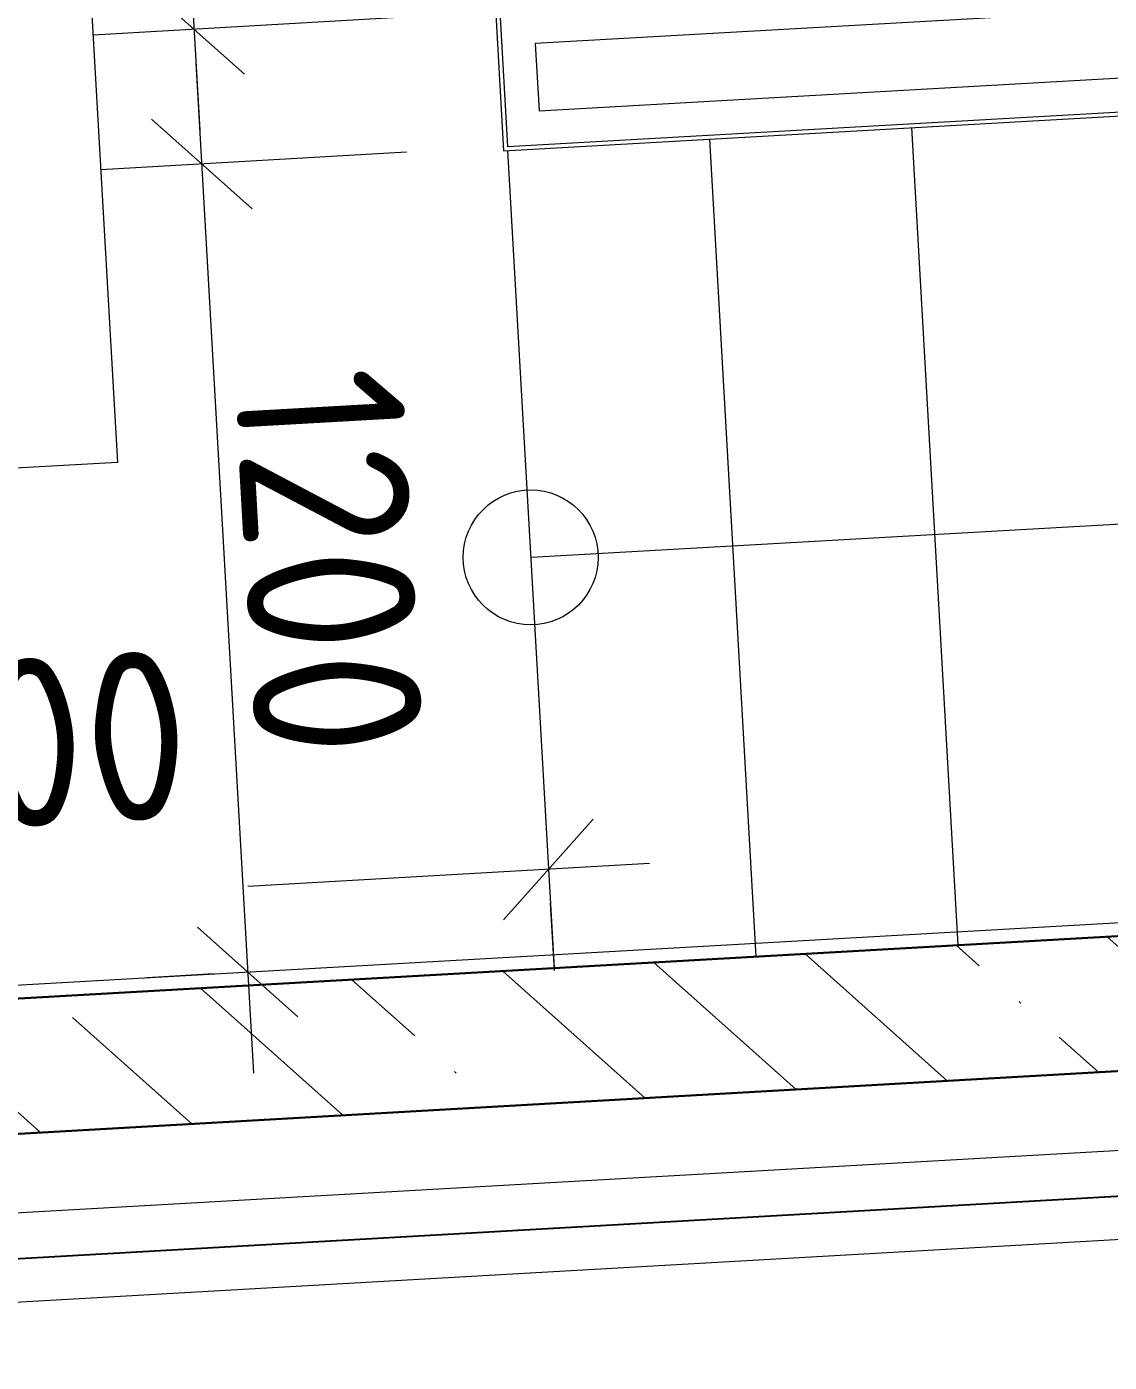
# Model space of a CAD drawing. Header units: millimetres. Extents: x 107713.5 to 107732.8, y 110818.3 to 110848.6.
# Drawn here: x 107718.316 to 107719.922, y 110825.3 to 110827.28 of the extents above; entities that cross this region are included whole.
import ezdxf

# ---------------------------------------------------------------- set-up
doc = ezdxf.new("R2010")
doc.units = ezdxf.units.MM
doc.header["$PDMODE"] = 35
doc.header["$PDSIZE"] = 0.001
doc.linetypes.add('CENTER', pattern=[20, 15, -1.7, 1.6, -1.7])
doc.layers.get('Defpoints').update_dxf_attribs({"color": 253})
for name, color, linetype, lineweight in [('Высотные отметки', 7, 'Continuous', 9), ('Размеры', 7, 'Continuous', 9), ('Средние', 142, 'Continuous', 30), ('Стены разрез', 7, 'Continuous', 30), ('Стены штриховка', 7, 'Continuous', 40), ('Типовые аннотации', 7, 'Continuous', 18), ('Элементы узлов', 7, 'Continuous', 18)]:
    doc.layers.add(name, color=color, linetype=linetype, lineweight=lineweight)
for name, color, linetype, lineweight, true_color in [('Лестницы', 7, 'Continuous', 9, 0x506c76), ('Линии', 7, 'Continuous', 9, 0x00a600), ('Ограждение', 7, 'Continuous', 9, 0x408080), ('Поручни', 7, 'Continuous', 9, 0x408080)]:
    doc.layers.add(name, color=color, linetype=linetype, lineweight=lineweight, true_color=true_color)
doc.layers.add('СПДС_НЕПЕЧАТНЫЙ', color=254, linetype='Continuous', plot=False)
doc.styles.add('GOST Common_1', font='isocpeur.ttf', dxfattribs={"width": 0.9, "height": 249.9999999999997})
doc.styles.add('GOST Common_2', font='isocpeur.ttf', dxfattribs={"width": 0.9, "height": 250})
doc.dimstyles.new('Основной_2_5_мм', dxfattribs={"dimscale": 304.8, "dimtxt": 251.4287490705518, "dimasz": 0.4639107611548557, "dimexe": 0.4921259842519685, "dimexo": 0.4921259842519685, "dimgap": 0.09842519685039369, "dimtad": 1, "dimdec": 3, "dimrnd": 0.001, "dimdsep": 46, "dimtxsty": 'GOST Common_2', "dimblk1": 'OBLIQUE', "dimblk2": 'OBLIQUE', "dimsah": 1, "dimcen": 0.09, "dimdle": 0.4921259842519685, "dimazin": 2, "dimtfac": 1, "dimtdec": 4, "dimtix": 1, "dimtmove": 0, "dimatfit": 3, "dimfxl": 1, "dimtvp": 1, "dimtolj": 1, "dimtzin": 0, "dimlwd": 20, "dimlwe": 20, "dimarcsym": 2})
doc.dimstyles.new('Основной_2_5_мм_1', dxfattribs={"dimscale": 304.8, "dimtxt": 249.9999999999997, "dimasz": 0.4639107611548557, "dimexe": 0.4921259842519685, "dimexo": 0.4921259842519685, "dimgap": 0.2, "dimtad": 1, "dimdec": 3, "dimrnd": 0.001, "dimdsep": 46, "dimtxsty": 'GOST Common_1', "dimblk1": 'OBLIQUE', "dimblk2": 'OBLIQUE', "dimsah": 1, "dimcen": 0.09, "dimdle": 0.4921259842519685, "dimazin": 2, "dimtfac": 1, "dimtdec": 3, "dimtix": 1, "dimtmove": 0, "dimatfit": 3, "dimfxl": 1, "dimtvp": 1, "dimtolj": 1, "dimtzin": 0, "dimlwd": 20, "dimlwe": 20, "dimarcsym": 2})

# ---------------------------------------------------------------- blocks, each defined once
blk = doc.blocks.new('Ограждение - Ограждение-1239730-_О__L2_3_900_')
at = {"layer": 'Поручни', "color": 7}
for p, q in [((16495.00000000007, 1274.999999999985), (16495.00000000007, 4874.999999999987)), ((16501.00000000007, 1268.999999999985), (16501.00000000007, 4880.999999999986)), ((16345.00000000008, 4824.999999999985), (16345.00000000007, 1324.999999999986)), ((16445.00000000006, 1324.999999999985), (16445.00000000007, 4824.999999999986)), ((16345.00000000007, 1324.999999999985), (16445.00000000006, 1324.999999999985)), ((16289.00000000007, 1268.999999999986), (16501.00000000007, 1268.999999999986)), ((16295.00000000007, 1274.999999999986), (16495.00000000007, 1274.999999999986))]:
    blk.add_line(p, q, dxfattribs=at)
blk = doc.blocks.new('012_Стрелка _ЭлУзла_Линия_ - Стрелка с пустым кружком-1367275-_О__L2_3_900_')
at = {"layer": 'Элементы узлов'}
blk.add_line((0.9999999999999757, 0), (3600, 0), dxfattribs=at)
blk = doc.blocks.new('_Oblique')
at = {"color": 0, "linetype": 'ByBlock', "lineweight": -2}
blk.add_line((-0.5, -0.5), (0.5, 0.5), dxfattribs=at)
blk = doc.blocks.new('*D981')
at = {"layer": 'Defpoints', "color": 0, "transparency": 16777216}
for p in [(83890.99999999993, 7559.999999999975), (82690.99999999996, 7205.94354123604), (83890.99999999993, 7105.958642376259)]:
    blk.add_point(p, dxfattribs=at)
at = {"layer": 'Размеры', "color": 0, "lineweight": 20, "transparency": 16777216}
for p, q in [((83890.99999999993, 7409.999999999975), (83890.99999999993, 6955.958642376259)), ((82540.99999999996, 7105.958642376259), (84040.99999999993, 7105.958642376259)), ((82690.99999999996, 7055.94354123604), (82690.99999999996, 6955.958642376259))]:
    blk.add_line(p, q, dxfattribs=at)
at = {"layer": 'Размеры', "color": 0, "lineweight": 20, "transparency": 16777216, "xscale": 141.4, "yscale": 141.4, "zscale": 141.4, "rotation": 180}
blk.add_blockref('_Oblique', (82690.99999999996, 7105.958642376259), dxfattribs=at)
at = {"layer": 'Размеры', "color": 0, "lineweight": 20, "transparency": 16777216, "xscale": 141.4, "yscale": 141.4, "zscale": 141.4}
blk.add_blockref('_Oblique', (83890.99999999993, 7105.958642376259), dxfattribs=at)
at = {"layer": 'Размеры', "color": 0, "lineweight": 20, "transparency": 16777216, "insert": (83290.99999999994, 7260.958642376259), "char_height": 250, "width": 700.5912940203172, "attachment_point": 5, "style": 'GOST Common_2'}
blk.add_mtext('\\A1;1200', dxfattribs=at)
blk = doc.blocks.new('*D982')
at = {"layer": 'Defpoints', "color": 0, "transparency": 16777216}
for p in [(84090.99999999993, 7559.999999999975), (85290.99999999996, 7205.943541236036), (85290.99999999996, 7105.958642376259)]:
    blk.add_point(p, dxfattribs=at)
at = {"layer": 'Размеры', "color": 0, "lineweight": 20, "transparency": 16777216}
for p, q in [((84090.99999999993, 7409.999999999975), (84090.99999999993, 6955.958642376259)), ((83940.99999999993, 7105.958642376259), (85440.99999999996, 7105.958642376259)), ((85290.99999999996, 7055.943541236036), (85290.99999999996, 6955.958642376259))]:
    blk.add_line(p, q, dxfattribs=at)
at = {"layer": 'Размеры', "color": 0, "lineweight": 20, "transparency": 16777216, "xscale": 141.4, "yscale": 141.4, "zscale": 141.4, "rotation": 180}
blk.add_blockref('_Oblique', (84090.99999999993, 7105.958642376259), dxfattribs=at)
at = {"layer": 'Размеры', "color": 0, "lineweight": 20, "transparency": 16777216, "xscale": 141.4, "yscale": 141.4, "zscale": 141.4}
blk.add_blockref('_Oblique', (85290.99999999996, 7105.958642376259), dxfattribs=at)
at = {"layer": 'Размеры', "color": 0, "lineweight": 20, "transparency": 16777216, "insert": (84690.99999999994, 7260.958642376259), "char_height": 250, "width": 700.5912940203172, "attachment_point": 5, "style": 'GOST Common_2'}
blk.add_mtext('\\A1;1200', dxfattribs=at)
blk = doc.blocks.new('*D983')
at = {"layer": 'Defpoints', "color": 0, "transparency": 16777216}
for p in [(85064.36096477884, 7559.999999999978), (85164.34586363887, 7559.999999999978), (85064.36096477884, 6359.999999999978)]:
    blk.add_point(p, dxfattribs=at)
at = {"layer": 'Размеры', "color": 0, "lineweight": 20, "transparency": 16777216}
for p, q in [((85164.34586363887, 7709.999999999978), (85164.34586363887, 7113.381854340118)), ((85214.36096477884, 7559.999999999978), (85314.34586363887, 7559.999999999978)), ((85164.34586363887, 6209.999999999978), (85164.34586363887, 6513.381854340118)), ((85214.36096477884, 6359.999999999978), (85314.34586363887, 6359.999999999978))]:
    blk.add_line(p, q, dxfattribs=at)
at = {"layer": 'Размеры', "color": 0, "lineweight": 20, "transparency": 16777216, "xscale": 141.4, "yscale": 141.4, "zscale": 141.4}
for p, rotation in [((85164.34586363887, 7559.999999999978), 90), ((85164.34586363887, 6359.999999999978), 270)]:
    blk.add_blockref('_Oblique', p, dxfattribs=dict(at, rotation=rotation))
at = {"layer": 'Размеры', "color": 0, "lineweight": 20, "transparency": 16777216, "insert": (84807.63878765097, 6463.086207329934), "char_height": 250, "width": 700.5912940203172, "attachment_point": 1, "rotation": 89.99999999999991, "line_spacing_factor": 1.022761013168346, "style": 'GOST Common_2'}
blk.add_mtext('\\A1;1200', dxfattribs=at)
blk = doc.blocks.new('Высотные отметки - Рамка-5093-_О__L2_3_900_')
at = {"layer": 'Типовые аннотации', "lineweight": 9}
for p, q in [((-6, -4.215182808673287e-14), (-6, 4.999999999999958)), ((-6, 4.999999999999958), (6, 4.999999999999958)), ((6, 4.999999999999958), (6, -4.229949723821846e-14)), ((6, -4.215182808673287e-14), (-6, -4.215182808673287e-14))]:
    blk.add_line(p, q, dxfattribs=at)
blk = doc.blocks.new('232322')
at = {"layer": 'Стены штриховка', "lineweight": 9}
h = blk.add_hatch(dxfattribs=at)
h.set_pattern_fill('FP_4', color=256, style=0, pattern_type=2)
h.set_pattern_definition([(45, (67595.99999999985, 6284.999999999989), (-224.5064030267289, 224.5064030267289), []), (45, (67820.50599999985, 6284.999999999989), (-224.5064030267289, 224.5064030267289), [396.875, -79.375, 3.353, -76.02199999999999])])
h.paths.add_polyline_path([(85457.80470358477, 6360.000000000095), (85510.99999999994, 6360.000000000095), (85510.99999999994, 12559.99999999997), (85310.99999999996, 12559.99999999997), (85310.99999999996, 6360.000000000095)], flags=0)
blk.add_line((85695.99999999991, 4036.086845786544), (85695.99999999991, 20398.99999999999))
at = {"layer": 'Лестницы', "color": 7}
for p, q in [((84096.99999999991, 8159.999999999971), (85310.99999999993, 8159.999999999982)), ((84096.99999999991, 8159.999999999971), (85310.99999999993, 8159.999999999982)), ((84096.99999999991, 7859.999999999975), (85310.99999999993, 7859.999999999975)), ((84096.99999999991, 7859.999999999975), (85310.99999999993, 7859.999999999975)), ((84096.99999999991, 7559.999999999975), (85310.99999999993, 7559.999999999975)), ((84096.99999999991, 7559.999999999975), (85310.99999999993, 7559.999999999975))]:
    blk.add_line(p, q, dxfattribs=at)
at = {"layer": 'Линии', "color": 7}
blk.add_line((85290.99999999996, 6380.000000000124), (85290.99999999996, 12339.99999999997), dxfattribs=at)
at = {"layer": 'Средние', "linetype": 'CENTER', "lineweight": 5, "ltscale": 150}
for p, q in [((85628.00000000357, 6483.000000000047), (85628.00000000357, 12134.00000000005)), ((85759.99999999984, 6483.000000000047), (85759.99999999984, 12134.00000000005))]:
    blk.add_line(p, q, dxfattribs=at)
at = {"layer": 'Стены разрез'}
for p, q in [((85510.99999999993, 6134.999999999989), (85510.99999999991, 12559.99999999997)), ((85310.99999999993, 12359.99999999997), (85310.99999999993, 6360.000000000095))]:
    blk.add_line(p, q, dxfattribs=at)
at = {"layer": 'Типовые аннотации', "lineweight": 20}
blk.add_circle((84700.99999999993, 7559.999999999975), 99.99999999999989, dxfattribs=at)
at = {"layer": 'Высотные отметки', "lineweight": 20, "xscale": 99.99999999999993, "yscale": 99.99999999999993, "zscale": 99.99999999999993}
blk.add_blockref('Высотные отметки - Рамка-5093-_О__L2_3_900_', (83925.56472699145, 6455.978495176842), dxfattribs=at)
at = {"layer": 'Ограждение', "color": 7}
blk.add_blockref('Ограждение - Ограждение-1239730-_О__L2_3_900_', (67595.99999999985, 6284.999999999989), dxfattribs=at)
at = {"layer": 'Элементы узлов', "rotation": 89.9999999999999}
blk.add_blockref('012_Стрелка _ЭлУзла_Линия_ - Стрелка с пустым кружком-1367275-_О__L2_3_900_', (84700.99999999993, 7559.999999999975), dxfattribs=at)
at = {"layer": 'Размеры', "lineweight": 20}
dim = blk.add_linear_dim(base=(85164.34586363887, 7559.999999999978), p1=(85064.36096477881, 6359.999999999975), p2=(85064.36096477881, 7559.999999999975), angle=90, dimstyle='Основной_2_5_мм_1', override={"dimpost": '<>', "dimfxl": 1200.000000000002}, dxfattribs=at)
dim.commit()
dim.dimension.update_dxf_attribs({"geometry": '*D983', "text_midpoint": (84974.30545431764, 6813.381854340092), "dimtype": 128, "text_rotation": 89.99999999999991})
for base, p1, p2, override, picture, middle in [((83890.99999999993, 7105.958642376259), (82690.99999999996, 7205.94354123604), (83890.99999999993, 7559.999999999975), {"dimpost": '<>', "dimfxl": 1251.141868851168}, '*D981', (83290.99999999994, 7260.958642376259)), ((85290.99999999996, 7105.958642376259), (84090.99999999993, 7559.999999999975), (85290.99999999996, 7205.943541236036), {"dimpost": '<>', "dimfxl": 1251.14186885122}, '*D982', (84690.99999999994, 7260.958642376259))]:
    dim = blk.add_linear_dim(base=base, p1=p1, p2=p2, dimstyle='Основной_2_5_мм', override=override, dxfattribs=at)
    dim.commit()
    dim.dimension.update_dxf_attribs({"geometry": picture, "text_midpoint": middle})

msp = doc.modelspace()

# ---------------------------------------------------------------- block references
at = {"layer": 'СПДС_НЕПЕЧАТНЫЙ', "xscale": 0.001, "yscale": 0.001, "zscale": 0.001, "rotation": 273.2530497397888}
msp.add_blockref('232322', (107706.7090804864, 110910.6285271379), dxfattribs=at)

doc.saveas('drawing.dxf')
